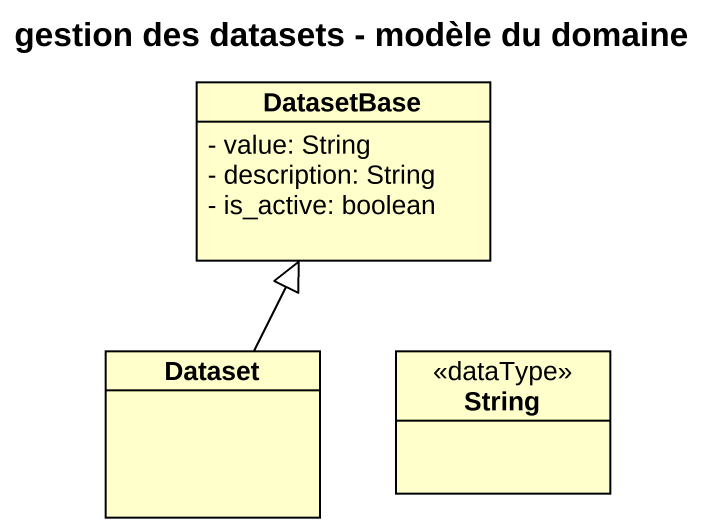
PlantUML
@startuml
title gestion des datasets - modèle du domaine
hide circle
hide empty members
skinparam classAttributeIconSize 0
class DatasetBase {
  - value: String
  - description: String
  - is_active: boolean
}
class Dataset
class String <<dataType>>
Dataset -up-|> DatasetBase
@enduml
